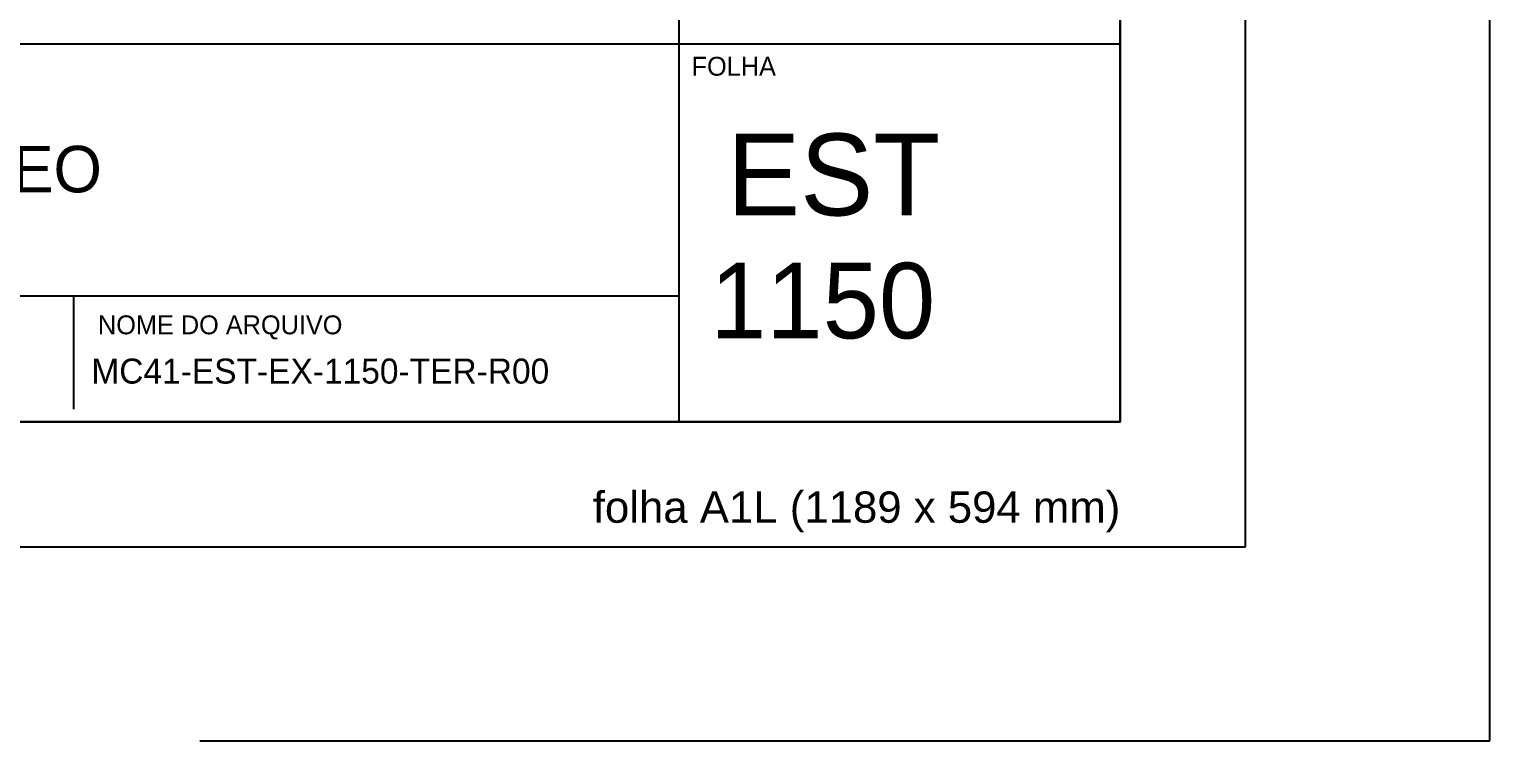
# Model space of a CAD drawing. Extents: x -2 to 121, y -2 to 61.
# Drawn here: x 109.19 to 120.85, y -1.55 to 4.14 of the extents above; entities that cross this region are included whole.
import ezdxf
from ezdxf.enums import TextEntityAlignment as Align

# ---------------------------------------------------------------- set-up
doc = ezdxf.new("R2010")
doc.units = 0
doc.header["$MEASUREMENT"] = 0
doc.linetypes.add('HIDDEN', pattern=[0.375, 0.25, -0.125])
doc.layers.get('0').update_dxf_attribs({"linetype": 'CONTINUOUS'})
doc.layers.get('Defpoints').update_dxf_attribs({"linetype": 'CONTINUOUS'})
for name, color, linetype in [('_ARQUIVO', 7, 'CONTINUOUS'), ('ARQ-MAR', 2, 'CONTINUOUS'), ('ARQ_CAR', 7, 'CONTINUOUS'), ('ARQ_CAR-TXT', 7, 'CONTINUOUS'), ('ARQ_FOLHA', 7, 'CONTINUOUS'), ('ARQ_TXT-2', 2, 'CONTINUOUS'), ('ARQ_TXT-4', 4, 'CONTINUOUS'), ('ARQ_VISTA 0', 251, 'CONTINUOUS')]:
    doc.layers.add(name, color=color, linetype=linetype)
doc.styles.add('01-MILLEU', font='GOTHIC.TTF')
doc.styles.add('TQS_ARIAL', font='arial.ttf')

# ---------------------------------------------------------------- blocks, each defined once
blk = doc.blocks.new('SELO METROCASA - EXECUTIVO')
at = {"layer": 'ARQ-MAR', "color": 5}
blk.add_line((-173.01, 10), (-35, 10), dxfattribs=at)
at = {"layer": 'ARQ-MAR', "color": 3}
blk.add_line((-83.01, 1), (-83.01, 6), dxfattribs=at)
at = {"layer": 'ARQ_CAR', "color": 5}
blk.add_lwpolyline([(-175, 0), (-175, 120), (0, 120), (0, 0)], close=True, dxfattribs=at)
for points in [[(-35, 0), (-35, 90)], [(-175, 30), (0, 30)], [(-175, 10), (-35, 10)]]:
    blk.add_lwpolyline(points, dxfattribs=at)
at = {"layer": 'ARQ_CAR', "color": 3}
blk.add_lwpolyline([(-83.01, 1), (-83.01, 10)], dxfattribs=at)
at = {"layer": 'ARQ_CAR-TXT', "color": 1, "style": '01-MILLEU'}
for s, p in [('FOLHA', (-34.01, 27.47)), ('NOME DO ARQUIVO', (-81.1, 6.94))]:
    blk.add_text(s, height=1.5, dxfattribs=at).set_placement(p)
at = {"layer": 'ARQ_CAR-TXT', "color": 4, "style": '01-MILLEU'}
blk.add_attdef('ASSUNTO.DO.PROJETO', (-163.54, 18.21), '', height=3.69, dxfattribs=at)
at = {"layer": 'ARQ_TXT-2', "style": '01-MILLEU'}
for tag, p, height in [('DESCRIÇÃO.DA.REVISÃO_0', (-131.24, 156.49), 2), ('MC_XXX-XX', (-33.9, 82.8), 1.5), ('RESPONSÁVEL', (-34, 73.46), 1.5), ('COORDENADOR', (-34, 63.46), 1.5), ('XXX-XX', (-33.9, 51.2), 3.65), ('DISCIPLINA', (-33.9, 41.2), 3.65), ('OBRA', (-164.01, 39.31), 3), ('ENDEREÇO', (-164.01, 34.81), 3), ('ESCALA', (-155.51, 2.7), 2)]:
    blk.add_attdef(tag, p, '', height=height, dxfattribs=at)
for tag, p in [('N_REV0', (-169.74, 157.54)), ('R_DES', (-155.84, 157.49)), ('DATA_0', (-140.16, 157.49))]:
    blk.add_attdef(tag, text='', height=2, dxfattribs=at).set_placement(p, align=Align.MIDDLE_CENTER)
blk.add_attdef('DCP', text='', height=3.24, dxfattribs=at).set_placement((-23.62, 17.18), align=Align.MIDDLE_LEFT)
blk.add_attdef('DES', text='', height=2.99, dxfattribs=at).set_placement((-19.84, 12.19), align=Align.MIDDLE)
at = {"layer": 'ARQ_TXT-4', "style": '01-MILLEU'}
blk.add_attdef('CLIENTE', (-164.51, 45.8), '', height=5, dxfattribs=at)
at = {"layer": 'ARQ_VISTA 0', "style": '01-MILLEU'}
blk.add_attdef('LOGO', (-164.51, 77.38), '', height=5, dxfattribs=at)

msp = doc.modelspace()

# ---------------------------------------------------------------- linework, layer by layer
at = {"layer": 'ARQ_FOLHA', "color": 1}
for points in [[(0, 0.000001), (118.9, 0.000001), (118.9, 59.400001), (0, 59.400001)], [(2.5, 1.000001), (117.9, 1.000001), (117.9, 58.400001), (2.5, 58.400001)]]:
    msp.add_lwpolyline(points, close=True, dxfattribs=at)
at = {"layer": 'Defpoints', "color": 8, "linetype": 'HIDDEN', "ltscale": 100}
msp.add_lwpolyline([(-1.95, 60.950001), (-1.95, -1.549999), (120.85, -1.549999), (120.85, 60.950001)], close=True, dxfattribs=at)

# ---------------------------------------------------------------- block references
ref = msp.add_blockref('SELO METROCASA - EXECUTIVO', (117.9, 1.000001), dxfattribs=dict(xscale=0.1006544394922334, yscale=0.1006544394922334, zscale=0.1006544394922334))
ref.add_attrib('ASSUNTO.DO.PROJETO', 'ARMAÇÃO DAS PAREDES DO TÉRREO', (100.491951, 2.832818), dxfattribs={"layer": 'ARQ_CAR-TXT', "color": 4, "height": 0.37156096, "style": '01-MILLEU'})
ref.add_attrib('DCP', 'EST', dxfattribs={"layer": 'ARQ_TXT-2', "height": 0.6542539, "style": '01-MILLEU'}).set_placement((114.760085, 2.975285), align=Align.MIDDLE_LEFT)
ref.add_attrib('DES', '1150', dxfattribs={"layer": 'ARQ_TXT-2', "height": 0.6039266, "style": '01-MILLEU'}).set_placement((115.52337, 1.968128), align=Align.MIDDLE)

# ---------------------------------------------------------------- texts
at = {"layer": '_ARQUIVO', "style": '01-MILLEU'}
msp.add_text('MC41-EST-EX-1150-TER-R00 ', height=0.2, dxfattribs=at).set_placement((109.683972, 1.304432))
at = {"layer": 'ARQ_FOLHA', "insert": (117.9, 0.442428), "char_height": 0.24999999, "width": 8.4156972, "attachment_point": 3, "style": 'TQS_ARIAL'}
msp.add_mtext('\\pxt3;folha A1L (1189 x 594 mm)', dxfattribs=at)

doc.saveas('drawing.dxf')
